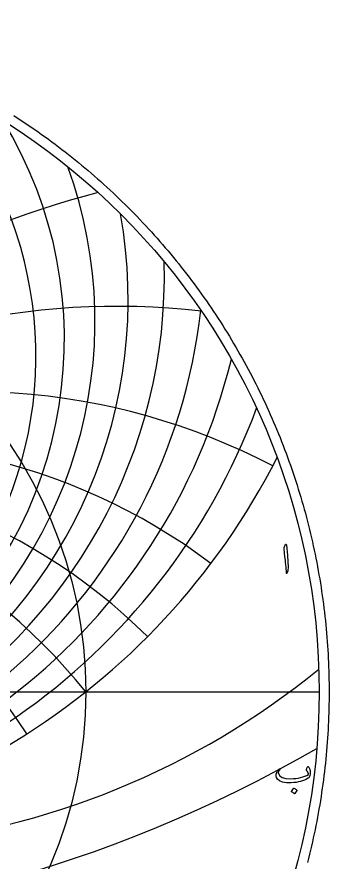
# Model space of a CAD drawing. Header units: millimetres. Extents: x -75 to 75, y -75 to 77.
# Drawn here: x 41 to 75.3, y -18.7 to 74.2 of the extents above; entities that cross this region are included whole.
import ezdxf

# ---------------------------------------------------------------- set-up
doc = ezdxf.new("R2010")
doc.units = ezdxf.units.MM
for name, color, linetype in [('CUT_OUTER', 1, 'Continuous'), ('ENGRAVE', 7, 'Continuous'), ('ENGRAVE_FINE', 8, 'Continuous'), ('TEXT', 5, 'Continuous')]:
    doc.layers.add(name, color=color, linetype=linetype)

msp = doc.modelspace()

# ---------------------------------------------------------------- linework, layer by layer
at = {"layer": 'CUT_OUTER'}
msp.add_lwpolyline([(40.6952, 63.4006), (41.0834, 63.1498), (41.4701, 62.8965), (41.8553, 62.6408), (42.2388, 62.3828), (42.6208, 62.1225), (43.0012, 61.8598), (43.3799, 61.5948), (43.7571, 61.3275), (44.1325, 61.0578), (44.5064, 60.7859), (44.8785, 60.5116), (45.2489, 60.2351), (45.6177, 59.9564), (45.9847, 59.6753), (46.35, 59.392), (46.7136, 59.1065), (47.0754, 58.8188), (47.4354, 58.5288), (47.7936, 58.2367), (48.15, 57.9423), (48.5047, 57.6458), (48.8575, 57.3471), (49.2084, 57.0462), (49.5575, 56.7432), (49.9047, 56.4381), (50.2501, 56.1308), (50.5936, 55.8214), (50.9351, 55.5099), (51.2748, 55.1963), (51.6125, 54.8807), (51.9483, 54.563), (52.2821, 54.2432), (52.6139, 53.9214), (52.9438, 53.5975), (53.2717, 53.2717), (53.5975, 52.9438), (53.9214, 52.6139), (54.2432, 52.2821), (54.563, 51.9483), (54.8807, 51.6125), (55.1963, 51.2748), (55.5099, 50.9351), (55.8214, 50.5936), (56.1308, 50.2501), (56.4381, 49.9047), (56.7432, 49.5575), (57.0462, 49.2084), (57.3471, 48.8575), (57.6458, 48.5047), (57.9423, 48.15), (58.2367, 47.7936), (58.5288, 47.4354), (58.8188, 47.0754), (59.1065, 46.7136), (59.392, 46.35), (59.6753, 45.9847), (59.9564, 45.6177), (60.2351, 45.2489), (60.5116, 44.8785), (60.7859, 44.5064), (61.0578, 44.1325), (61.3275, 43.7571), (61.5948, 43.3799), (61.8598, 43.0012), (62.1225, 42.6208), (62.3828, 42.2388), (62.6408, 41.8553), (62.8965, 41.4701), (63.1498, 41.0834), (63.4006, 40.6952), (63.6492, 40.3054), (63.8953, 39.9141), (64.139, 39.5213), (64.3803, 39.127), (64.6191, 38.7312), (64.8556, 38.334), (65.0896, 37.9353), (65.3211, 37.5352), (65.5502, 37.1337), (65.7768, 36.7308), (66.0009, 36.3265), (66.2226, 35.9209), (66.4417, 35.5139), (66.6584, 35.1055), (66.8725, 34.6958), (67.0842, 34.2849), (67.2933, 33.8726), (67.4999, 33.4591), (67.7039, 33.0443), (67.9054, 32.6282), (68.1043, 32.2109), (68.3007, 31.7924), (68.4944, 31.3728), (68.6857, 30.9519), (68.8743, 30.5299), (69.0603, 30.1067), (69.2437, 29.6824), (69.4246, 29.2569), (69.6028, 28.8304), (69.7784, 28.4028), (69.9513, 27.9741), (70.1217, 27.5444), (70.2893, 27.1136), (70.4544, 26.6818), (70.6168, 26.249), (70.7765, 25.8152), (70.9336, 25.3804), (71.088, 24.9447), (71.2397, 24.5081), (71.3887, 24.0705), (71.5351, 23.632), (71.6787, 23.1926), (71.8197, 22.7524), (71.9579, 22.3113), (72.0935, 21.8693), (72.2263, 21.4266), (72.3564, 20.983), (72.4838, 20.5386), (72.6085, 20.0935), (72.7304, 19.6476), (72.8496, 19.2009), (72.966, 18.7536), (73.0797, 18.3055), (73.1907, 17.8568), (73.2989, 17.4073), (73.4043, 16.9573), (73.507, 16.5065), (73.6069, 16.0552), (73.704, 15.6033), (73.7983, 15.1507), (73.8899, 14.6976), (73.9787, 14.244), (74.0647, 13.7898), (74.1479, 13.3351), (74.2284, 12.8798), (74.306, 12.4241), (74.3808, 11.968), (74.4529, 11.5114), (74.5221, 11.0543), (74.5885, 10.5968), (74.6521, 10.139), (74.7129, 9.6807), (74.7709, 9.2221), (74.8261, 8.7632), (74.8785, 8.3039), (74.928, 7.8443), (74.9747, 7.3844), (75.0186, 6.9242), (75.0597, 6.4638), (75.0979, 6.0031), (75.1334, 5.5422), (75.166, 5.0811), (75.1957, 4.6198), (75.2227, 4.1583), (75.2468, 3.6966), (75.268, 3.2349), (75.2865, 2.773), (75.302, 2.311), (75.3148, 1.8489), (75.3247, 1.3867), (75.3318, 0.9245), (75.3361, 0.4623), (75.3375, 0), (75.3361, -0.4623), (75.3318, -0.9245), (75.3247, -1.3867), (75.3148, -1.8489), (75.302, -2.311), (75.2865, -2.773), (75.268, -3.2349), (75.2468, -3.6966), (75.2227, -4.1583), (75.1957, -4.6198), (75.166, -5.0811), (75.1334, -5.5422), (75.0979, -6.0031), (75.0597, -6.4638), (75.0186, -6.9242), (74.9747, -7.3844), (74.928, -7.8443), (74.8785, -8.3039), (74.8261, -8.7632), (74.7709, -9.2221), (74.7129, -9.6807), (74.6521, -10.139), (74.5885, -10.5968), (74.5221, -11.0543), (74.4529, -11.5114), (74.3808, -11.968), (74.306, -12.4241), (74.2284, -12.8798), (74.1479, -13.3351), (74.0647, -13.7898), (73.9787, -14.244), (73.8899, -14.6976), (73.7983, -15.1507), (73.704, -15.6033), (73.6069, -16.0552), (73.507, -16.5065), (73.4043, -16.9573), (73.2989, -17.4073), (73.1907, -17.8568), (73.0797, -18.3055), (72.966, -18.7536)], dxfattribs=at)
at = {"layer": 'ENGRAVE'}
msp.add_lwpolyline([(-74.25, 0), (74.25, 0)], dxfattribs=at)
for radius in [74.25, 48.6033]:
    msp.add_circle((0, 0), radius, dxfattribs=at)
for centre, radius, start, end in [((0, 43.1588), 53.2683, 169.817299, 10.182701), ((0, 61.1027), 78.0757, 206.896553, 333.103447), ((0, -38.6608), 62.1042, 38.5, 141.5), ((0, -38.6608), 62.1042, 38.5, 141.5), ((18.8554, 70.3694), 87.5766, 275.336661, 309.201177)]:
    msp.add_arc(centre, radius, start, end, dxfattribs=at)
at = {"layer": 'ENGRAVE_FINE'}
for centre, radius, start, end in [((0, 36.9563), 43.1394, 134.190083, 45.809917), ((0, 38.7787), 46.2594, 148.598333, 31.401667), ((0, 40.8331), 49.622, 160.039645, 19.960355), ((74.0129, -38.6608), 96.617, 104.408403, 165.512627), ((74.0129, -38.6608), 96.617, 104.408403, 165.512627), ((0, 45.8046), 57.2491, 178.497173, 1.502827), ((0, 48.8316), 61.6277, 186.385961, 353.614039), ((52.1116, -38.6608), 81.0713, 83.487524, 161.502056), ((52.1116, -38.6608), 81.0713, 83.487524, 161.502056), ((0, 52.3178), 66.4844, 193.671755, 346.328245), ((35.8559, -38.6608), 71.7118, 62.336066, 157.201721), ((35.8559, -38.6608), 71.7118, 62.336066, 157.201721), ((0, 56.364), 71.9221, 200.479429, 339.520571), ((22.6041, -38.6608), 66.0899, 53.013766, 152.518924), ((22.6041, -38.6608), 66.0899, 53.013766, 152.518924), ((-10.9506, -38.6608), 63.0623, 32.663988, 134.807896), ((-10.9506, -38.6608), 63.0623, 32.663988, 134.807896), ((10.9506, -38.6608), 63.0623, 45.192104, 147.336012), ((10.9506, -38.6608), 63.0623, 45.192104, 147.336012), ((0, 121.332), 147.4475, 239.880424, 300.119576)]:
    msp.add_arc(centre, radius, start, end, dxfattribs=at)
at = {"layer": 'TEXT'}
for points in [[(70.522, 16.1534), (70.5668, 16.2401), (70.6028, 16.2705), (70.6301, 16.2447), (70.6485, 16.1628), (70.7562, 15.0152), (70.8203, 14.3109), (70.8347, 13.7482), (70.7993, 13.3273), (70.7141, 13.048), (70.6986, 13.0252), (70.6848, 13.0129), (70.6728, 13.0111), (70.6625, 13.0199), (70.6543, 13.0337), (70.6485, 13.0515), (70.645, 13.0735), (70.6438, 13.0995), (70.6438, 13.3024), (70.6344, 13.5176), (70.6157, 13.745), (70.5876, 13.9848), (70.5815, 14.0474), (70.563, 14.2166), (70.5323, 14.4924), (70.4892, 14.8747), (70.3862, 15.7225), (70.3839, 15.7676), (70.3862, 15.8091), (70.3932, 15.8472), (70.4049, 15.8817)], [(73.0655, -8.2245), (73.097, -8.264), (73.1258, -8.3076), (73.152, -8.3553), (73.1756, -8.4071), (73.1965, -8.4628), (73.2148, -8.5219), (73.2305, -8.5846), (73.2435, -8.6507), (73.2605, -8.7836), (73.2646, -8.9153), (73.2558, -9.0459), (73.2342, -9.1753), (73.2014, -9.2906), (73.1592, -9.3837), (73.1077, -9.4546), (73.0468, -9.5032), (72.8536, -9.6053), (72.6487, -9.6964), (72.432, -9.7763), (72.2037, -9.8451), (71.9637, -9.9022), (71.7119, -9.947), (71.4484, -9.9795), (71.1733, -9.9997), (70.6574, -9.9944), (70.2341, -9.9224), (69.9033, -9.7836), (69.665, -9.5781), (69.5673, -9.4174), (69.5222, -9.2444), (69.5298, -9.0591), (69.5901, -8.8615), (69.6105, -8.8189), (69.634, -8.7754), (69.6608, -8.7311), (69.6908, -8.6858), (69.724, -8.6397), (69.7605, -8.5927), (69.8001, -8.5449), (69.843, -8.4961), (69.8574, -8.4824), (69.8723, -8.4739), (69.8878, -8.4707), (69.9039, -8.4727), (69.9148, -8.4768), (69.9238, -8.4844), (69.9312, -8.4956), (69.9367, -8.5102), (69.9393, -8.524), (69.9379, -8.5371), (69.9323, -8.5497), (69.9227, -8.5617), (69.8826, -8.6094), (69.8465, -8.6589), (69.8146, -8.7101), (69.7868, -8.7631), (69.7678, -8.8138), (69.7576, -8.8627), (69.7561, -8.9098), (69.7634, -8.9552), (69.9098, -9.2201), (70.185, -9.406), (70.5889, -9.5128), (71.1217, -9.5406), (71.4146, -9.5294), (71.6938, -9.5049), (71.9591, -9.4673), (72.2107, -9.4165), (72.4489, -9.3526), (72.6739, -9.2754), (72.8856, -9.1851), (73.0843, -9.0816), (73.065, -8.985), (73.021, -8.8779), (72.9525, -8.7602), (72.8594, -8.632), (72.8565, -8.6197), (72.8571, -8.5968), (72.8612, -8.5635), (72.8688, -8.5196), (72.8709, -8.5152), (72.8723, -8.5114), (72.8732, -8.5081), (72.8735, -8.5055), (72.8887, -8.4458), (72.911, -8.379), (72.9402, -8.3053), (72.9765, -8.2245), (72.9926, -8.1999), (73.0128, -8.1917), (73.0371, -8.1999), (73.0655, -8.2245)], [(71.4309, -10.6086), (71.4367, -10.6027), (71.4449, -10.5992), (71.4555, -10.598), (71.4683, -10.5992), (71.5594, -10.6361), (71.6452, -10.6812), (71.7257, -10.7344), (71.8009, -10.7959), (71.8082, -10.8053), (71.8114, -10.8147), (71.8106, -10.824), (71.8056, -10.8334), (71.5854, -11.1894), (71.5772, -11.1979), (71.5667, -11.1999), (71.5538, -11.1955), (71.5386, -11.1847), (71.5254, -11.1753), (71.5046, -11.1613), (71.4762, -11.1425), (71.4402, -11.1191), (71.396, -11.091), (71.343, -11.0582), (71.2813, -11.0207), (71.2107, -10.9786), (71.2014, -10.9716), (71.1967, -10.9645), (71.1967, -10.9575), (71.2014, -10.9505)]]:
    msp.add_lwpolyline(points, close=True, dxfattribs=at)

doc.saveas('drawing.dxf')
